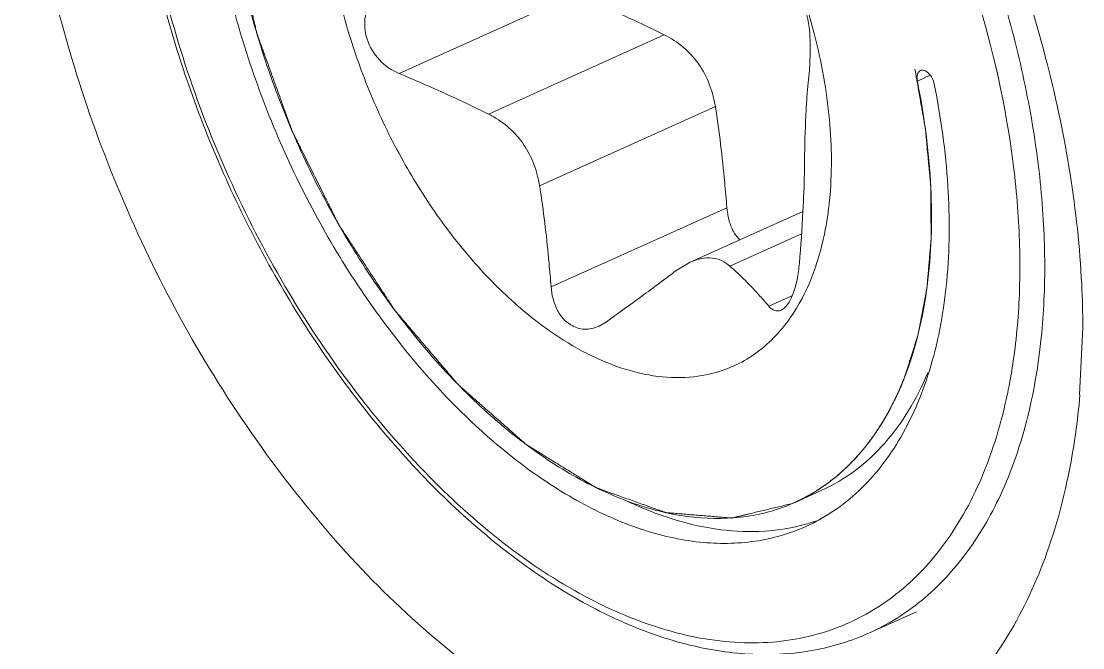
# Model space of a CAD drawing. Header units: millimetres. Extents: x 1177 to 4147, y 93 to 2194.
# Drawn here: x 2560.459 to 2564.683, y 1041.666 to 1044.159 of the extents above; entities that cross this region are included whole.
import ezdxf

# ---------------------------------------------------------------- set-up
doc = ezdxf.new("R2010")
doc.units = ezdxf.units.MM
doc.header["$LTSCALE"] = 0.1
doc.layers.get('0').update_dxf_attribs({"lineweight": 13})

# ---------------------------------------------------------------- blocks, each defined once
blk = doc.blocks.new('02')
for p, q in [((4429.0771, 1082.6265), (4430.0762, 1083.077)), ((4430.5844, 1082.8464), (4429.5853, 1082.396)), ((4432.0116, 1082.6373), (4432.0085, 1082.6519)), ((4432.0228, 1082.5833), (4432.0966, 1082.6166)), ((4430.8746, 1082.4389), (4429.8754, 1081.9884)), ((4429.9407, 1081.4135), (4430.9399, 1081.8639)), ((4431.3721, 1081.8425), (4430.7322, 1081.5541)), ((4431.3647, 1081.716), (4430.9573, 1081.5323)), ((4430.7322, 1081.5541), (4430.6471, 1081.5027)), ((4431.179, 1081.3035), (4431.3099, 1081.3625)), ((4430.2556, 1081.2153), (4430.2134, 1081.1907)), ((4432.9632, 1081.1838), (4432.9455, 1080.8003)), ((4431.476, 1080.256), (4431.3275, 1080.189)), ((4431.3138, 1080.183), (4431.3246, 1080.1877)), ((4431.3246, 1080.1877), (4431.3275, 1080.189)), ((4431.7511, 1079.4476), (4432.0174, 1079.5676))]:
    blk.add_line(p, q)
for centre, radius, start, end in [((4429.3344, 1081.8943), 0.5609, 61.44816, 63.43368), ((4424.6355, 1081.1515), 5.3064, 8.71857, 9.07468), ((4422.0961, 1082.3384), 9.2898, 355.12156, 356.94036), ((4428.0017, 1081.1815), 4.9615, 0.02594, 2.84734), ((4412.4534, 1105.9452), 30.4711, 305.74876, 306.03681), ((4431.0976, 1081.098), 1.0733, 285.67217, 290.40616)]:
    blk.add_arc(centre, radius, start, end)
for points, knots in [([(4430.8448, 1086.0633), (4431.1475, 1085.772), (4431.7047, 1085.101), (4432.3548, 1083.9543), (4432.7928, 1082.7103), (4432.9363, 1081.8485), (4432.9571, 1081.428)], [0, 0, 0, 0, 0.242419, 0.499614, 0.756996, 1, 1, 1, 1]), ([(4432.7426, 1081.3374), (4432.7496, 1081.4906), (4432.746, 1081.8062), (4432.6927, 1082.2871), (4432.5924, 1082.7804), (4432.447, 1083.277), (4432.2591, 1083.7676), (4431.959, 1084.3968), (4431.6792, 1084.84), (4431.4701, 1085.1142)], [0, 0, 0, 0, 0.113352, 0.232802, 0.35715, 0.485022, 0.614876, 0.745104, 1, 1, 1, 1]), ([(4428.1377, 1085.0273), (4428.0928, 1084.908), (4428.0233, 1084.6489), (4427.9786, 1084.2334), (4427.9893, 1083.7839), (4428.0552, 1083.3123), (4428.1745, 1082.8306), (4428.344, 1082.3514), (4428.5593, 1081.8871), (4428.8148, 1081.45), (4429.1038, 1081.0514), (4429.4188, 1080.7018), (4429.7518, 1080.4101), (4430.0944, 1080.1839), (4430.4385, 1080.0294), (4430.7757, 1079.9513), (4431.0481, 1079.9535), (4431.2493, 1079.997), (4431.3437, 1080.0318), (4431.3891, 1080.0523)], [0, 0, 0, 0, 0.055361, 0.115793, 0.180938, 0.250063, 0.322163, 0.396053, 0.470451, 0.544042, 0.615561, 0.683856, 0.747976, 0.807263, 0.861466, 0.910877, 0.956464, 0.978372, 1, 1, 1, 1]), ([(4428.2309, 1084.9272), (4428.1881, 1084.8135), (4428.1219, 1084.5668), (4428.0793, 1084.171), (4428.0896, 1083.743), (4428.1524, 1083.2938), (4428.2659, 1082.8351), (4428.4274, 1082.3786), (4428.6324, 1081.9365), (4428.8758, 1081.5202), (4429.151, 1081.1406), (4429.451, 1080.8076), (4429.7681, 1080.5298), (4430.0944, 1080.3144), (4430.4221, 1080.1673), (4430.7432, 1080.0929), (4431.0027, 1080.0949), (4431.1943, 1080.1364), (4431.2843, 1080.1695), (4431.3275, 1080.189)], [0, 0, 0, 0, 0.055361, 0.115793, 0.180938, 0.250063, 0.322163, 0.396053, 0.470451, 0.544042, 0.615561, 0.683856, 0.747976, 0.807263, 0.861466, 0.910877, 0.956464, 0.978372, 1, 1, 1, 1]), ([(4428.2166, 1084.888), (4428.2097, 1084.8588), (4428.1992, 1084.8149), (4428.1853, 1084.7563), (4428.1749, 1084.7124), (4428.1644, 1084.6685), (4428.154, 1084.6246), (4428.1436, 1084.5807), (4428.1349, 1084.5441), (4428.1279, 1084.5148), (4428.1235, 1084.4965), (4428.1205, 1084.4837), (4428.1188, 1084.4764), (4428.1175, 1084.4709), (4428.1162, 1084.4654), (4428.1152, 1084.4613), (4428.1145, 1084.4586), (4428.1142, 1084.4574), (4428.114, 1084.4565), (4428.1138, 1084.4559), (4428.1138, 1084.4551), (4428.1137, 1084.454), (4428.1137, 1084.4527), (4428.1136, 1084.4506), (4428.1134, 1084.4479), (4428.1132, 1084.4448), (4428.113, 1084.4405), (4428.1126, 1084.4331), (4428.112, 1084.4225), (4428.1113, 1084.4099), (4428.1107, 1084.3972), (4428.11, 1084.3845), (4428.1091, 1084.3676), (4428.1079, 1084.3464), (4428.1065, 1084.321), (4428.1047, 1084.2872), (4428.1024, 1084.2449), (4428.0996, 1084.1941), (4428.0969, 1084.1433), (4428.0946, 1084.101), (4428.0927, 1084.0672), (4428.0914, 1084.0418), (4428.0902, 1084.0207), (4428.0893, 1084.0037), (4428.0886, 1083.9911), (4428.088, 1083.9805), (4428.0876, 1083.972), (4428.0873, 1083.9667), (4428.087, 1083.9625), (4428.0869, 1083.9599), (4428.0868, 1083.958), (4428.0867, 1083.9569), (4428.0867, 1083.9559), (4428.0868, 1083.9545), (4428.087, 1083.9522), (4428.0873, 1083.9493), (4428.0878, 1083.9447), (4428.0883, 1083.939), (4428.089, 1083.9322), (4428.0899, 1083.923), (4428.091, 1083.9116), (4428.0923, 1083.8978), (4428.094, 1083.8795), (4428.0962, 1083.8567), (4428.0989, 1083.8292), (4428.1015, 1083.8018), (4428.1051, 1083.7652), (4428.1095, 1083.7194), (4428.1148, 1083.6645), (4428.12, 1083.6096), (4428.1253, 1083.5547), (4428.1293, 1083.5136), (4428.1319, 1083.4861), (4428.1333, 1083.4724), (4428.1346, 1083.4587), (4428.1357, 1083.4472), (4428.1366, 1083.4381), (4428.1372, 1083.4312), (4428.1378, 1083.4255), (4428.1382, 1083.4209), (4428.1385, 1083.418), (4428.1387, 1083.4158), (4428.1391, 1083.414), (4428.1395, 1083.4122), (4428.1403, 1083.4087), (4428.1415, 1083.4033), (4428.1432, 1083.3962), (4428.1454, 1083.3868), (4428.1481, 1083.3749), (4428.1525, 1083.3559), (4428.1579, 1083.3323), (4428.1645, 1083.3038), (4428.1711, 1083.2754), (4428.1776, 1083.2469), (4428.1864, 1083.209), (4428.1973, 1083.1616), (4428.2105, 1083.1048), (4428.2214, 1083.0574), (4428.2301, 1083.0195), (4428.2367, 1082.991), (4428.2433, 1082.9626), (4428.2498, 1082.9342), (4428.2553, 1082.9105), (4428.2597, 1082.8915), (4428.2624, 1082.8797), (4428.2643, 1082.8714), (4428.2654, 1082.8666), (4428.2662, 1082.8631), (4428.2669, 1082.8601), (4428.2675, 1082.8578), (4428.268, 1082.8554), (4428.2691, 1082.8524), (4428.2708, 1082.8477), (4428.2729, 1082.8418), (4428.2763, 1082.8324), (4428.2806, 1082.8206), (4428.2857, 1082.8065), (4428.2925, 1082.7876), (4428.301, 1082.764), (4428.3113, 1082.7357), (4428.3249, 1082.698), (4428.3419, 1082.6508), (4428.3624, 1082.5942), (4428.3828, 1082.5376), (4428.3999, 1082.4905), (4428.4135, 1082.4527), (4428.4237, 1082.4244), (4428.4339, 1082.3961), (4428.4425, 1082.3726), (4428.4493, 1082.3537), (4428.4544, 1082.3396), (4428.4586, 1082.3278), (4428.462, 1082.3183), (4428.4646, 1082.3113), (4428.4667, 1082.3054), (4428.4682, 1082.3012), (4428.469, 1082.2992), (4428.4694, 1082.298), (4428.47, 1082.2969), (4428.4707, 1082.2955), (4428.4718, 1082.2932), (4428.4738, 1082.2893), (4428.4766, 1082.2836), (4428.48, 1082.2769), (4428.4844, 1082.2679), (4428.4923, 1082.2521), (4428.5035, 1082.2296), (4428.5215, 1082.1935), (4428.544, 1082.1484), (4428.5709, 1082.0943), (4428.5979, 1082.0402), (4428.6249, 1081.9862), (4428.6473, 1081.9411), (4428.6653, 1081.905), (4428.6788, 1081.878), (4428.6923, 1081.8509), (4428.7035, 1081.8284), (4428.7125, 1081.8104), (4428.7181, 1081.7991), (4428.7226, 1081.7901), (4428.726, 1081.7833), (4428.7288, 1081.7777), (4428.731, 1081.7732), (4428.7324, 1081.7704), (4428.7335, 1081.7681), (4428.7346, 1081.7658), (4428.7363, 1081.7633), (4428.7384, 1081.7602), (4428.7411, 1081.7561), (4428.7444, 1081.7509), (4428.7498, 1081.7427), (4428.7566, 1081.7324), (4428.7674, 1081.7159), (4428.7809, 1081.6953), (4428.7971, 1081.6706), (4428.8133, 1081.6458), (4428.8349, 1081.6129), (4428.8619, 1081.5717), (4428.8943, 1081.5222), (4428.9267, 1081.4728), (4428.9537, 1081.4316), (4428.9753, 1081.3986), (4428.9915, 1081.3739), (4429.0077, 1081.3492), (4429.0213, 1081.3286), (4429.0321, 1081.3121), (4429.0388, 1081.3018), (4429.0442, 1081.2936), (4429.0476, 1081.2884), (4429.0503, 1081.2843), (4429.052, 1081.2817), (4429.0532, 1081.2799), (4429.0538, 1081.2788), (4429.0546, 1081.278), (4429.0555, 1081.2769), (4429.0571, 1081.2751), (4429.059, 1081.2728), (4429.062, 1081.2693), (4429.0658, 1081.2648), (4429.0704, 1081.2595), (4429.0765, 1081.2523), (4429.0841, 1081.2434), (4429.0933, 1081.2327), (4429.1024, 1081.222), (4429.1146, 1081.2077), (4429.1298, 1081.1898), (4429.1481, 1081.1684), (4429.1725, 1081.1398), (4429.203, 1081.1041), (4429.2396, 1081.0613), (4429.2762, 1081.0184), (4429.3127, 1080.9756), (4429.3432, 1080.9398), (4429.3646, 1080.9148), (4429.3768, 1080.9006), (4429.3859, 1080.8899), (4429.3935, 1080.8809), (4429.3996, 1080.8738), (4429.4034, 1080.8693), (4429.4065, 1080.8657), (4429.4088, 1080.8631), (4429.4107, 1080.8608), (4429.4122, 1080.859), (4429.4131, 1080.858), (4429.4139, 1080.857), (4429.4147, 1080.8563), (4429.4161, 1080.855), (4429.419, 1080.8525), (4429.4231, 1080.8489), (4429.428, 1080.8446), (4429.4346, 1080.8388), (4429.4428, 1080.8316), (4429.4526, 1080.823), (4429.4657, 1080.8115), (4429.4821, 1080.7971), (4429.5017, 1080.7798), (4429.5214, 1080.7625), (4429.5476, 1080.7394), (4429.5803, 1080.7106), (4429.6196, 1080.6761), (4429.6589, 1080.6415), (4429.6917, 1080.6127), (4429.7179, 1080.5896), (4429.7343, 1080.5752), (4429.7474, 1080.5637), (4429.7572, 1080.5551), (4429.767, 1080.5464), (4429.7752, 1080.5392), (4429.7818, 1080.5335), (4429.7867, 1080.5292), (4429.7916, 1080.5248), (4429.7957, 1080.5212), (4429.799, 1080.5184), (4429.801, 1080.5165), (4429.8027, 1080.5155), (4429.8044, 1080.5145), (4429.8065, 1080.5132), (4429.809, 1080.5116), (4429.8124, 1080.5095), (4429.8183, 1080.5059), (4429.8267, 1080.5007), (4429.8402, 1080.4924), (4429.8571, 1080.482), (4429.8773, 1080.4696), (4429.8976, 1080.4571), (4429.9178, 1080.4446), (4429.9448, 1080.428), (4429.9786, 1080.4073), (4430.019, 1080.3823), (4430.0528, 1080.3616), (4430.0798, 1080.345), (4430.1, 1080.3325), (4430.1202, 1080.32), (4430.1371, 1080.3096), (4430.1506, 1080.3013), (4430.1607, 1080.2951), (4430.1708, 1080.2889), (4430.1793, 1080.2837), (4430.186, 1080.2795), (4430.1902, 1080.2769), (4430.1936, 1080.2749), (4430.1957, 1080.2736), (4430.1974, 1080.2725), (4430.1987, 1080.2718), (4430.1997, 1080.2711), (4430.2006, 1080.2708), (4430.2014, 1080.2705), (4430.2024, 1080.2702), (4430.2041, 1080.2696), (4430.207, 1080.2685), (4430.2112, 1080.267), (4430.2162, 1080.2652), (4430.2229, 1080.2629), (4430.2312, 1080.2599), (4430.2413, 1080.2563), (4430.2513, 1080.2527), (4430.2646, 1080.248), (4430.2813, 1080.242), (4430.308, 1080.2325), (4430.3414, 1080.2206), (4430.3815, 1080.2063), (4430.4215, 1080.192), (4430.4549, 1080.1801), (4430.4816, 1080.1706), (4430.5017, 1080.1634), (4430.5217, 1080.1563), (4430.5384, 1080.1503), (4430.5517, 1080.1456), (4430.5617, 1080.142), (4430.5701, 1080.139), (4430.5768, 1080.1366), (4430.5818, 1080.1348), (4430.5859, 1080.1334), (4430.5893, 1080.1322), (4430.5914, 1080.1314), (4430.593, 1080.1308), (4430.5941, 1080.1304), (4430.5949, 1080.1304), (4430.5957, 1080.1303), (4430.5971, 1080.1302), (4430.599, 1080.13), (4430.6022, 1080.1298), (4430.6062, 1080.1295), (4430.6125, 1080.1289), (4430.6205, 1080.1283), (4430.63, 1080.1275), (4430.6427, 1080.1265), (4430.6585, 1080.1252), (4430.6775, 1080.1237), (4430.7029, 1080.1216), (4430.7346, 1080.119), (4430.7727, 1080.1159), (4430.8107, 1080.1128), (4430.8425, 1080.1102), (4430.8678, 1080.1082), (4430.8869, 1080.1066), (4430.9027, 1080.1053), (4430.9154, 1080.1043), (4430.9249, 1080.1035), (4430.9344, 1080.1028), (4430.944, 1080.102), (4430.9519, 1080.1013), (4430.9574, 1080.1009), (4430.9606, 1080.1006), (4430.963, 1080.1004), (4430.965, 1080.1003), (4430.9666, 1080.1002), (4430.9675, 1080.1001), (4430.9683, 1080.1), (4430.9689, 1080.0999), (4430.9695, 1080.1001), (4430.9702, 1080.1003), (4430.9711, 1080.1005), (4430.9733, 1080.101), (4430.9766, 1080.1018), (4430.981, 1080.1029), (4430.9854, 1080.1039), (4430.9912, 1080.1053), (4431.0014, 1080.1078), (4431.016, 1080.1113), (4431.0335, 1080.1155), (4431.0511, 1080.1197), (4431.0744, 1080.1254), (4431.1036, 1080.1324), (4431.1386, 1080.1408), (4431.1737, 1080.1492), (4431.2087, 1080.1577), (4431.2554, 1080.1689), (4431.2905, 1080.1773), (4431.3138, 1080.183)], [0, 0, 0, 0, 0.015625, 0.023438, 0.03125, 0.039062, 0.046875, 0.054688, 0.0625, 0.066406, 0.070312, 0.072266, 0.073242, 0.074219, 0.075195, 0.076172, 0.076416, 0.07666, 0.076782, 0.076904, 0.077026, 0.077148, 0.077393, 0.077637, 0.078125, 0.078613, 0.079102, 0.080078, 0.082031, 0.083984, 0.085938, 0.087891, 0.089844, 0.09375, 0.097656, 0.101562, 0.109375, 0.117188, 0.125, 0.132812, 0.136719, 0.140625, 0.144531, 0.146484, 0.148438, 0.150391, 0.151367, 0.152344, 0.152832, 0.15332, 0.153564, 0.153687, 0.153809, 0.154053, 0.154297, 0.154785, 0.155273, 0.15625, 0.157227, 0.158203, 0.160156, 0.162109, 0.164062, 0.167969, 0.171875, 0.175781, 0.179688, 0.1875, 0.195312, 0.203125, 0.210938, 0.21875, 0.220703, 0.222656, 0.224609, 0.226562, 0.227539, 0.228516, 0.229492, 0.22998, 0.230469, 0.230713, 0.230957, 0.231201, 0.231445, 0.232422, 0.233398, 0.234375, 0.236328, 0.238281, 0.242188, 0.246094, 0.25, 0.253906, 0.257812, 0.265625, 0.273438, 0.28125, 0.285156, 0.289062, 0.292969, 0.296875, 0.300781, 0.302734, 0.304688, 0.305664, 0.306152, 0.306641, 0.307129, 0.307373, 0.307617, 0.308105, 0.308594, 0.30957, 0.310547, 0.3125, 0.314453, 0.316406, 0.320312, 0.324219, 0.328125, 0.335938, 0.34375, 0.351562, 0.359375, 0.363281, 0.367188, 0.371094, 0.375, 0.376953, 0.378906, 0.380859, 0.381836, 0.382812, 0.383789, 0.384277, 0.384521, 0.384644, 0.384766, 0.38501, 0.385254, 0.385742, 0.386719, 0.387695, 0.388672, 0.390625, 0.394531, 0.398438, 0.40625, 0.414062, 0.421875, 0.429688, 0.4375, 0.441406, 0.445312, 0.449219, 0.453125, 0.455078, 0.457031, 0.458008, 0.458984, 0.459961, 0.460449, 0.460938, 0.461182, 0.461426, 0.461914, 0.462402, 0.462891, 0.463867, 0.464844, 0.466797, 0.46875, 0.472656, 0.476562, 0.480469, 0.484375, 0.492188, 0.5, 0.507812, 0.515625, 0.519531, 0.523438, 0.527344, 0.53125, 0.533203, 0.535156, 0.536133, 0.537109, 0.537598, 0.538086, 0.53833, 0.538452, 0.538574, 0.538818, 0.539062, 0.539551, 0.540039, 0.541016, 0.541992, 0.542969, 0.544922, 0.546875, 0.548828, 0.550781, 0.554688, 0.558594, 0.5625, 0.570312, 0.578125, 0.585938, 0.59375, 0.601562, 0.605469, 0.607422, 0.609375, 0.611328, 0.612305, 0.613281, 0.61377, 0.614258, 0.614746, 0.61499, 0.615234, 0.615356, 0.615479, 0.615723, 0.616211, 0.617188, 0.618164, 0.619141, 0.621094, 0.623047, 0.625, 0.628906, 0.632812, 0.636719, 0.640625, 0.648438, 0.65625, 0.664062, 0.671875, 0.675781, 0.679688, 0.681641, 0.683594, 0.685547, 0.6875, 0.688477, 0.689453, 0.69043, 0.691406, 0.691895, 0.692383, 0.692627, 0.692871, 0.693359, 0.693848, 0.694336, 0.695312, 0.697266, 0.699219, 0.703125, 0.707031, 0.710938, 0.714844, 0.71875, 0.726562, 0.734375, 0.742188, 0.746094, 0.75, 0.753906, 0.757812, 0.759766, 0.761719, 0.763672, 0.765625, 0.766602, 0.767578, 0.768066, 0.768555, 0.768799, 0.769043, 0.769287, 0.769409, 0.769531, 0.769775, 0.77002, 0.770508, 0.771484, 0.772461, 0.773438, 0.775391, 0.777344, 0.779297, 0.78125, 0.785156, 0.789062, 0.796875, 0.804688, 0.8125, 0.820312, 0.824219, 0.828125, 0.832031, 0.835938, 0.837891, 0.839844, 0.841797, 0.842773, 0.84375, 0.844727, 0.845215, 0.845703, 0.845947, 0.846191, 0.846313, 0.846436, 0.84668, 0.847168, 0.847656, 0.848633, 0.849609, 0.851562, 0.853516, 0.855469, 0.859375, 0.863281, 0.867188, 0.875, 0.882812, 0.890625, 0.898438, 0.902344, 0.90625, 0.910156, 0.912109, 0.914062, 0.916016, 0.917969, 0.919922, 0.920898, 0.921387, 0.921875, 0.922363, 0.922607, 0.922852, 0.922974, 0.923096, 0.923218, 0.92334, 0.923584, 0.923828, 0.924805, 0.925781, 0.926758, 0.927734, 0.929688, 0.933594, 0.9375, 0.941406, 0.945312, 0.953125, 0.960938, 0.96875, 0.976562, 0.984375, 1, 1, 1, 1]), ([(4432.7806, 1079.9643), (4432.6722, 1079.6378), (4432.4281, 1079.1731), (4431.8977, 1078.7789), (4431.2867, 1078.5664), (4430.369, 1078.6729), (4429.324, 1079.3022), (4428.3671, 1080.3162), (4427.5834, 1081.6099), (4427.0736, 1083.0454), (4426.9289, 1084.0473), (4426.9289, 1084.5302)], [0, 0, 0, 0, 0.102243, 0.148194, 0.193627, 0.291595, 0.410182, 0.549785, 0.702392, 0.856462, 1, 1, 1, 1]), ([(4431.7511, 1079.4476), (4431.6496, 1079.4018), (4431.4309, 1079.3343), (4431.0812, 1079.313), (4430.7169, 1079.369), (4430.3457, 1079.4985), (4429.9741, 1079.6974), (4429.6084, 1079.9609), (4429.2547, 1080.2836), (4428.9195, 1080.6591), (4428.6091, 1081.08), (4428.3295, 1081.5381), (4428.0861, 1082.0243), (4427.8838, 1082.5288), (4427.7266, 1083.0417), (4427.6177, 1083.553), (4427.5593, 1084.0524), (4427.5547, 1084.3806), (4427.5621, 1084.5399)], [0, 0, 0, 0, 0.044639, 0.090673, 0.139311, 0.191431, 0.247518, 0.307676, 0.371686, 0.439065, 0.509131, 0.581062, 0.653943, 0.726815, 0.798719, 0.86874, 0.936062, 1, 1, 1, 1]), ([(4427.5877, 1084.5019), (4427.5784, 1084.2989), (4427.5917, 1083.8774), (4427.6948, 1083.2379), (4427.8782, 1082.5879), (4428.1357, 1081.9491), (4428.4588, 1081.343), (4428.8366, 1080.7897), (4429.2566, 1080.3077), (4429.7052, 1079.9129), (4430.1683, 1079.6184), (4430.6316, 1079.4344), (4431.0153, 1079.3794), (4431.3016, 1079.4014), (4431.502, 1079.4482), (4431.6902, 1079.5253), (4431.8645, 1079.6321), (4432.0232, 1079.7673), (4432.2163, 1079.9886), (4432.4102, 1080.3359), (4432.5023, 1080.6469), (4432.5365, 1080.8128)], [0, 0, 0, 0, 0.068308, 0.141193, 0.217262, 0.294867, 0.372259, 0.447701, 0.519595, 0.586622, 0.647896, 0.703168, 0.753053, 0.776523, 0.799366, 0.821938, 0.844618, 0.867777, 0.891745, 0.943042, 1, 1, 1, 1]), ([(4430.0114, 1081.1112), (4429.9187, 1081.1696), (4429.7364, 1081.3083), (4429.4874, 1081.5609), (4429.2586, 1081.8588), (4429.0577, 1082.1921), (4428.8914, 1082.5498), (4428.7651, 1082.9199), (4428.6831, 1083.2902), (4428.6589, 1083.5372), (4428.6557, 1083.6575)], [0, 0, 0, 0, 0.110034, 0.22921, 0.355601, 0.486688, 0.619604, 0.751354, 0.879025, 1, 1, 1, 1]), ([(4431.2703, 1083.2927), (4431.2883, 1083.2583), (4431.3235, 1083.1813), (4431.3603, 1083.081), (4431.3854, 1082.9967), (4431.3994, 1082.9396), (4431.4083, 1082.8913), (4431.4115, 1082.8622), (4431.412, 1082.8496)], [0, 0, 0, 0, 0.24868, 0.542241, 0.684825, 0.812614, 0.918986, 1, 1, 1, 1]), ([(4431.2917, 1083.2944), (4431.3062, 1083.2582), (4431.3615, 1083.1138), (4431.4077, 1082.966), (4431.4365, 1082.854)], [0, 0, 0, 0, 0.252281, 1, 1, 1, 1]), ([(4432.6015, 1081.346), (4432.6082, 1081.4917), (4432.6051, 1081.7917), (4432.5385, 1082.4119), (4432.4238, 1082.8783), (4432.3227, 1083.186)], [0, 0, 0, 0, 0.234008, 0.480381, 1, 1, 1, 1]), ([(4429.0771, 1082.6265), (4429.0353, 1082.644), (4428.9576, 1082.6973), (4428.897, 1082.7984), (4428.8794, 1082.888), (4428.8824, 1082.9545), (4428.901, 1083.0165), (4428.9227, 1083.0531), (4428.9354, 1083.0696)], [0, 0, 0, 0, 0.254402, 0.51259, 0.63974, 0.763223, 0.88302, 1, 1, 1, 1]), ([(4430.5844, 1082.8464), (4430.5432, 1082.867), (4430.3758, 1082.9482), (4430.2053, 1083.0229), (4430.0762, 1083.077)], [0, 0, 0, 0, 0.24761, 1, 1, 1, 1]), ([(4430.8746, 1082.4389), (4430.8676, 1082.4825), (4430.8452, 1082.5683), (4430.783, 1082.6848), (4430.6947, 1082.7805), (4430.6223, 1082.8274), (4430.5844, 1082.8464)], [0, 0, 0, 0, 0.255536, 0.507355, 0.755305, 1, 1, 1, 1]), ([(4431.412, 1082.8496), (4431.4129, 1082.8271), (4431.415, 1082.7337), (4431.4104, 1082.64), (4431.4019, 1082.5695)], [0, 0, 0, 0, 0.240212, 1, 1, 1, 1]), ([(4431.4365, 1082.854), (4431.4779, 1082.6933), (4431.5352, 1082.379), (4431.5388, 1082.0586), (4431.5238, 1081.9071)], [0, 0, 0, 0, 0.521583, 1, 1, 1, 1]), ([(4429.5853, 1082.396), (4429.5441, 1082.4166), (4429.3767, 1082.4978), (4429.2062, 1082.5725), (4429.0771, 1082.6265)], [0, 0, 0, 0, 0.24762, 1, 1, 1, 1]), ([(4431.9506, 1080.9006), (4431.9554, 1080.9156), (4431.9649, 1080.9457), (4431.9767, 1080.9832), (4431.9862, 1081.0133), (4431.9934, 1081.0358), (4432.0005, 1081.0583), (4432.0076, 1081.0809), (4432.0136, 1081.0996), (4432.0177, 1081.1128), (4432.0201, 1081.1203), (4432.0219, 1081.1259), (4432.0237, 1081.1315), (4432.025, 1081.1358), (4432.0259, 1081.1386), (4432.0263, 1081.1398), (4432.0266, 1081.1407), (4432.0268, 1081.1417), (4432.0271, 1081.1435), (4432.0276, 1081.1461), (4432.0284, 1081.1502), (4432.0294, 1081.1554), (4432.031, 1081.1636), (4432.0329, 1081.1739), (4432.0353, 1081.1863), (4432.0385, 1081.2028), (4432.044, 1081.2317), (4432.0519, 1081.2729), (4432.0597, 1081.3141), (4432.0653, 1081.343), (4432.0684, 1081.3595), (4432.0708, 1081.3719), (4432.0727, 1081.3822), (4432.0743, 1081.3904), (4432.0753, 1081.3956), (4432.0761, 1081.3997), (4432.0766, 1081.4023), (4432.0769, 1081.4041), (4432.0771, 1081.4051), (4432.0772, 1081.4063), (4432.0773, 1081.4077), (4432.0776, 1081.411), (4432.078, 1081.416), (4432.0786, 1081.4226), (4432.0792, 1081.4293), (4432.0799, 1081.4382), (4432.0812, 1081.4537), (4432.0831, 1081.4759), (4432.0854, 1081.5025), (4432.0876, 1081.5292), (4432.0899, 1081.5558), (4432.0922, 1081.5824), (4432.0944, 1081.6091), (4432.0963, 1081.6313), (4432.0978, 1081.649), (4432.0988, 1081.6601), (4432.0995, 1081.669), (4432.1001, 1081.6756), (4432.1006, 1081.6812), (4432.1009, 1081.6851), (4432.1011, 1081.6873), (4432.1013, 1081.6889), (4432.1012, 1081.6907), (4432.1012, 1081.6931), (4432.1012, 1081.6972), (4432.1011, 1081.703), (4432.1011, 1081.7101), (4432.101, 1081.7195), (4432.1009, 1081.7312), (4432.1007, 1081.75), (4432.1005, 1081.7735), (4432.1003, 1081.8016), (4432.1001, 1081.8298), (4432.0999, 1081.858), (4432.0996, 1081.8861), (4432.0994, 1081.9143), (4432.0992, 1081.9378), (4432.0991, 1081.9542), (4432.099, 1081.9636), (4432.0989, 1081.9706), (4432.0989, 1081.9777), (4432.0988, 1081.983), (4432.0988, 1081.9865), (4432.0988, 1081.9879), (4432.0988, 1081.9891), (4432.0987, 1081.9903), (4432.0985, 1081.9926), (4432.0982, 1081.9957), (4432.0977, 1082.0007), (4432.0971, 1082.007), (4432.0962, 1082.0171), (4432.095, 1082.0297), (4432.0936, 1082.0448), (4432.0917, 1082.065), (4432.0893, 1082.0902), (4432.0865, 1082.1204), (4432.0827, 1082.1607), (4432.0789, 1082.201), (4432.0756, 1082.2363), (4432.0737, 1082.2564), (4432.0723, 1082.2716), (4432.0711, 1082.2842), (4432.0702, 1082.2942), (4432.0696, 1082.3005), (4432.0691, 1082.3056), (4432.0688, 1082.3087), (4432.0686, 1082.3112), (4432.0682, 1082.3138), (4432.0674, 1082.3182), (4432.0663, 1082.3246), (4432.0645, 1082.3348), (4432.0623, 1082.3475), (4432.0587, 1082.3678), (4432.0543, 1082.3932), (4432.0489, 1082.4238), (4432.0418, 1082.4644), (4432.033, 1082.5153), (4432.0223, 1082.5763), (4432.0152, 1082.617), (4432.0116, 1082.6373)], [0, 0, 0, 0, 0.03125, 0.0625, 0.078125, 0.09375, 0.109375, 0.125, 0.140625, 0.148438, 0.152344, 0.15625, 0.160156, 0.164062, 0.165039, 0.166016, 0.166504, 0.166992, 0.167969, 0.169922, 0.171875, 0.175781, 0.179688, 0.1875, 0.195312, 0.203125, 0.21875, 0.25, 0.28125, 0.296875, 0.304688, 0.3125, 0.320312, 0.324219, 0.328125, 0.330078, 0.332031, 0.333008, 0.333496, 0.333984, 0.334961, 0.335938, 0.339844, 0.34375, 0.347656, 0.351562, 0.359375, 0.375, 0.390625, 0.40625, 0.421875, 0.4375, 0.453125, 0.46875, 0.476562, 0.484375, 0.488281, 0.492188, 0.496094, 0.498047, 0.499023, 0.5, 0.500977, 0.501953, 0.503906, 0.507812, 0.511719, 0.515625, 0.523438, 0.53125, 0.546875, 0.5625, 0.578125, 0.59375, 0.609375, 0.625, 0.640625, 0.648438, 0.652344, 0.65625, 0.660156, 0.664062, 0.665039, 0.666016, 0.666504, 0.666992, 0.667969, 0.669922, 0.671875, 0.675781, 0.679688, 0.6875, 0.695312, 0.703125, 0.71875, 0.734375, 0.75, 0.78125, 0.796875, 0.804688, 0.8125, 0.820312, 0.824219, 0.828125, 0.830078, 0.832031, 0.833008, 0.833984, 0.835938, 0.839844, 0.84375, 0.851562, 0.859375, 0.875, 0.890625, 0.90625, 0.9375, 0.96875, 1, 1, 1, 1]), ([(4432.0228, 1082.5833), (4432.0215, 1082.59), (4432.0201, 1082.6028), (4432.0222, 1082.6206), (4432.0286, 1082.635), (4432.0362, 1082.6414), (4432.0402, 1082.6432)], [0, 0, 0, 0, 0.30549, 0.574243, 0.801515, 1, 1, 1, 1]), ([(4432.0402, 1082.6432), (4432.0435, 1082.6447), (4432.0511, 1082.6462), (4432.0631, 1082.644), (4432.0753, 1082.6378), (4432.0918, 1082.6242), (4432.1086, 1082.6005), (4432.1169, 1082.578), (4432.1192, 1082.5663)], [0, 0, 0, 0, 0.087774, 0.184556, 0.295516, 0.421444, 0.705504, 1, 1, 1, 1]), ([(4431.4019, 1082.5695), (4431.3987, 1082.5428), (4431.3938, 1082.4814), (4431.386, 1082.3357), (4431.3826, 1082.2167), (4431.3819, 1082.1323)], [0, 0, 0, 0, 0.184541, 0.421431, 1, 1, 1, 1]), ([(4431.7577, 1080.5443), (4431.9425, 1080.7946), (4432.0667, 1081.2022), (4432.1056, 1081.6968), (4432.1021, 1082.0871), (4432.0628, 1082.3843), (4432.0228, 1082.5833)], [0, 0, 0, 0, 0.444136, 0.573894, 0.710298, 1, 1, 1, 1]), ([(4431.9293, 1080.5605), (4432.0026, 1080.687), (4432.1203, 1080.9772), (4432.2058, 1081.4623), (4432.2089, 1082.0029), (4432.1575, 1082.3756), (4432.1192, 1082.5663)], [0, 0, 0, 0, 0.213474, 0.452341, 0.715829, 1, 1, 1, 1]), ([(4430.9399, 1081.8639), (4430.9362, 1081.9119), (4430.9201, 1082.1041), (4430.8974, 1082.2958), (4430.8746, 1082.4389)], [0, 0, 0, 0, 0.249228, 1, 1, 1, 1]), ([(4429.8754, 1081.9884), (4429.8687, 1082.0305), (4429.8475, 1082.113), (4429.7893, 1082.2259), (4429.7065, 1082.3201), (4429.6384, 1082.3675), (4429.6025, 1082.387)], [0, 0, 0, 0, 0.25531, 0.507099, 0.75511, 1, 1, 1, 1]), ([(4431.3819, 1082.1323), (4431.3817, 1082.1082), (4431.3802, 1082.0116), (4431.3765, 1081.915), (4431.3727, 1081.8425)], [0, 0, 0, 0, 0.249723, 1, 1, 1, 1]), ([(4429.9407, 1081.4135), (4429.9372, 1081.4587), (4429.9221, 1081.64), (4429.9013, 1081.8209), (4429.8805, 1081.9558)], [0, 0, 0, 0, 0.249284, 1, 1, 1, 1]), ([(4431.5238, 1081.9071), (4431.5174, 1081.8423), (4431.4831, 1081.6089), (4431.3988, 1081.3785), (4431.3006, 1081.2382)], [0, 0, 0, 0, 0.275436, 1, 1, 1, 1]), ([(4431.0137, 1081.6791), (4430.9915, 1081.7024), (4430.9563, 1081.7621), (4430.9425, 1081.8289), (4430.9399, 1081.8639)], [0, 0, 0, 0, 0.478435, 1, 1, 1, 1]), ([(4430.9573, 1081.5323), (4430.9433, 1081.5448), (4430.9116, 1081.5661), (4430.855, 1081.5813), (4430.7931, 1081.5772), (4430.7526, 1081.5633), (4430.7322, 1081.5541)], [0, 0, 0, 0, 0.235217, 0.469118, 0.719649, 1, 1, 1, 1]), ([(4431.179, 1081.3035), (4431.1624, 1081.3232), (4431.0927, 1081.4034), (4431.0177, 1081.4791), (4430.9573, 1081.5323)], [0, 0, 0, 0, 0.242434, 1, 1, 1, 1]), ([(4431.3523, 1081.5484), (4431.3497, 1081.5176), (4431.3418, 1081.4589), (4431.3234, 1081.3898), (4431.303, 1081.3428), (4431.283, 1081.3091), (4431.263, 1081.2885), (4431.248, 1081.2818)], [0, 0, 0, 0, 0.314156, 0.599937, 0.724237, 0.832687, 1, 1, 1, 1]), ([(4430.6471, 1081.5027), (4430.6254, 1081.4864), (4430.5367, 1081.4199), (4430.4474, 1081.3543), (4430.3798, 1081.3051)], [0, 0, 0, 0, 0.244989, 1, 1, 1, 1]), ([(4430.0509, 1081.1988), (4430.0349, 1081.2088), (4430.005, 1081.2352), (4429.9717, 1081.2866), (4429.9495, 1081.3474), (4429.9424, 1081.3911), (4429.9407, 1081.4135)], [0, 0, 0, 0, 0.227114, 0.470657, 0.729658, 1, 1, 1, 1]), ([(4431.248, 1081.2818), (4431.2423, 1081.2792), (4431.2301, 1081.2759), (4431.2112, 1081.2785), (4431.1936, 1081.2882), (4431.1837, 1081.2979), (4431.179, 1081.3035)], [0, 0, 0, 0, 0.240732, 0.471716, 0.719157, 1, 1, 1, 1]), ([(4432.5365, 1080.8128), (4432.5453, 1080.8553), (4432.5777, 1081.0315), (4432.5952, 1081.2103), (4432.6015, 1081.346)], [0, 0, 0, 0, 0.241687, 1, 1, 1, 1]), ([(4432.7195, 1081.0583), (4432.7223, 1081.0811), (4432.7326, 1081.1739), (4432.7394, 1081.2671), (4432.7426, 1081.3374)], [0, 0, 0, 0, 0.246114, 1, 1, 1, 1]), ([(4431.3006, 1081.2382), (4431.2722, 1081.1977), (4431.2106, 1081.1226), (4431.1014, 1081.0293), (4430.9794, 1080.9595), (4430.8912, 1080.9297), (4430.8462, 1080.919)], [0, 0, 0, 0, 0.261017, 0.511161, 0.755565, 1, 1, 1, 1]), ([(4430.2134, 1081.1907), (4430.2002, 1081.1847), (4430.173, 1081.1756), (4430.1304, 1081.1718), (4430.0885, 1081.1791), (4430.0628, 1081.1912), (4430.0509, 1081.1988)], [0, 0, 0, 0, 0.256197, 0.503837, 0.749406, 1, 1, 1, 1]), ([(4430.8462, 1080.919), (4430.7828, 1080.904), (4430.6472, 1080.8903), (4430.4372, 1080.9181), (4430.2207, 1080.992), (4430.0811, 1081.0674), (4430.0114, 1081.1112)], [0, 0, 0, 0, 0.222579, 0.460237, 0.718545, 1, 1, 1, 1]), ([(4431.9958, 1079.5918), (4432.0446, 1079.6281), (4432.1388, 1079.7087), (4432.3111, 1079.8989), (4432.4918, 1080.1907), (4432.6436, 1080.6016), (4432.7005, 1080.901), (4432.7195, 1081.0583)], [0, 0, 0, 0, 0.108793, 0.220791, 0.457767, 0.716737, 1, 1, 1, 1]), ([(4431.7608, 1080.5486), (4431.7651, 1080.5547), (4431.7715, 1080.564), (4431.7791, 1080.5748), (4431.7834, 1080.5809), (4431.7866, 1080.5856), (4431.7898, 1080.5902), (4431.7922, 1080.5936), (4431.7939, 1080.5959), (4431.7945, 1080.5969), (4431.7951, 1080.5977), (4431.7956, 1080.5985), (4431.7966, 1080.6001), (4431.798, 1080.6024), (4431.8003, 1080.606), (4431.8031, 1080.6105), (4431.8077, 1080.6176), (4431.8133, 1080.6266), (4431.819, 1080.6356), (4431.8236, 1080.6428), (4431.8264, 1080.6473), (4431.8287, 1080.6509), (4431.8301, 1080.6531), (4431.8312, 1080.6549), (4431.8322, 1080.6566), (4431.8339, 1080.6596), (4431.8363, 1080.6638), (4431.8402, 1080.6706), (4431.845, 1080.679), (4431.8498, 1080.6875), (4431.8537, 1080.6942), (4431.8561, 1080.6985), (4431.858, 1080.7018), (4431.8594, 1080.7044), (4431.8606, 1080.7065), (4431.8616, 1080.7082), (4431.8623, 1080.7094), (4431.8631, 1080.7109), (4431.8641, 1080.7129), (4431.8654, 1080.7153), (4431.8669, 1080.7183), (4431.8689, 1080.7222), (4431.8714, 1080.7271), (4431.8754, 1080.7349), (4431.8805, 1080.7447), (4431.8855, 1080.7545), (4431.8895, 1080.7623), (4431.892, 1080.7672), (4431.8938, 1080.7707), (4431.8948, 1080.7726), (4431.8956, 1080.7744), (4431.8967, 1080.7767), (4431.8984, 1080.7804), (4431.9005, 1080.785), (4431.9039, 1080.7923), (4431.9081, 1080.8014), (4431.9124, 1080.8106), (4431.9158, 1080.8179), (4431.9179, 1080.8225), (4431.9196, 1080.8262), (4431.9206, 1080.8285), (4431.9214, 1080.8301), (4431.9218, 1080.831), (4431.9223, 1080.8321), (4431.9228, 1080.8335), (4431.9237, 1080.8357), (4431.9249, 1080.8384), (4431.9267, 1080.8428), (4431.9289, 1080.8482), (4431.9316, 1080.8548), (4431.9352, 1080.8635), (4431.9416, 1080.8788), (4431.947, 1080.8919), (4431.9506, 1080.9006)], [0, 0, 0, 0, 0.0625, 0.09375, 0.109375, 0.125, 0.140625, 0.15625, 0.160156, 0.164062, 0.166016, 0.167969, 0.171875, 0.179688, 0.1875, 0.203125, 0.21875, 0.25, 0.28125, 0.296875, 0.3125, 0.320312, 0.328125, 0.332031, 0.335938, 0.34375, 0.359375, 0.375, 0.40625, 0.4375, 0.453125, 0.46875, 0.476562, 0.484375, 0.492188, 0.496094, 0.5, 0.503906, 0.507812, 0.515625, 0.523438, 0.53125, 0.546875, 0.5625, 0.59375, 0.625, 0.640625, 0.65625, 0.664062, 0.667969, 0.671875, 0.679688, 0.6875, 0.703125, 0.71875, 0.75, 0.78125, 0.796875, 0.8125, 0.820312, 0.828125, 0.832031, 0.833984, 0.835938, 0.839844, 0.84375, 0.851562, 0.859375, 0.875, 0.890625, 0.90625, 0.9375, 1, 1, 1, 1]), ([(4432.082, 1080.9252), (4432.051, 1080.8511), (4431.9808, 1080.7114), (4431.8888, 1080.5845), (4431.839, 1080.5279)], [0, 0, 0, 0, 0.515789, 1, 1, 1, 1]), ([(4432.9469, 1080.7994), (4432.9406, 1080.7252), (4432.9087, 1080.4428), (4432.8466, 1080.1634), (4432.7806, 1079.9643)], [0, 0, 0, 0, 0.261864, 1, 1, 1, 1]), ([(4431.3275, 1080.189), (4431.4111, 1080.2267), (4431.572, 1080.3279), (4431.7007, 1080.4672), (4431.7577, 1080.5443)], [0, 0, 0, 0, 0.488719, 1, 1, 1, 1]), ([(4431.3891, 1080.0523), (4431.4439, 1080.0769), (4431.5505, 1080.1364), (4431.6951, 1080.2526), (4431.8236, 1080.3948), (4431.896, 1080.5031), (4431.9293, 1080.5605)], [0, 0, 0, 0, 0.239372, 0.483227, 0.735648, 1, 1, 1, 1]), ([(4431.4489, 1080.254), (4431.4559, 1080.2587), (4431.4664, 1080.2658), (4431.4804, 1080.2752), (4431.4892, 1080.2811), (4431.4962, 1080.2858), (4431.5005, 1080.2887), (4431.5036, 1080.2908), (4431.5053, 1080.292), (4431.507, 1080.2933), (4431.5091, 1080.2949), (4431.5142, 1080.2988), (4431.5217, 1080.3046), (4431.5318, 1080.3124), (4431.5403, 1080.3189), (4431.547, 1080.3241), (4431.5512, 1080.3273), (4431.5546, 1080.3299), (4431.5567, 1080.3315), (4431.5581, 1080.3327), (4431.559, 1080.3333), (4431.5599, 1080.3341), (4431.561, 1080.3351), (4431.5636, 1080.3374), (4431.5676, 1080.3409), (4431.5729, 1080.3456), (4431.5781, 1080.3502), (4431.5852, 1080.3564), (4431.5922, 1080.3626), (4431.5993, 1080.3688), (4431.6045, 1080.3735), (4431.6089, 1080.3774), (4431.612, 1080.3801), (4431.6138, 1080.3816), (4431.6151, 1080.3828), (4431.6162, 1080.3839), (4431.6178, 1080.3855), (4431.6205, 1080.3882), (4431.6243, 1080.392), (4431.6289, 1080.3967), (4431.6351, 1080.4029), (4431.6428, 1080.4106), (4431.6505, 1080.4183), (4431.6567, 1080.4245), (4431.6605, 1080.4283), (4431.6632, 1080.431), (4431.6647, 1080.4326), (4431.6662, 1080.4343), (4431.668, 1080.4363), (4431.6724, 1080.4413), (4431.679, 1080.4488), (4431.6878, 1080.4587), (4431.6952, 1080.467), (4431.7011, 1080.4737), (4431.7047, 1080.4778), (4431.7077, 1080.4811), (4431.7095, 1080.4832), (4431.7108, 1080.4846), (4431.7115, 1080.4855), (4431.7123, 1080.4865), (4431.7133, 1080.4878), (4431.7156, 1080.4907), (4431.7191, 1080.4952), (4431.7237, 1080.5011), (4431.7283, 1080.507), (4431.7345, 1080.5149), (4431.7453, 1080.5288), (4431.7546, 1080.5407), (4431.7608, 1080.5486)], [0, 0, 0, 0, 0.0625, 0.09375, 0.125, 0.140625, 0.15625, 0.164062, 0.167969, 0.171875, 0.179688, 0.1875, 0.21875, 0.25, 0.28125, 0.296875, 0.3125, 0.320312, 0.328125, 0.332031, 0.333984, 0.335938, 0.339844, 0.34375, 0.359375, 0.375, 0.390625, 0.40625, 0.4375, 0.453125, 0.46875, 0.484375, 0.492188, 0.496094, 0.5, 0.503906, 0.507812, 0.515625, 0.53125, 0.546875, 0.5625, 0.59375, 0.625, 0.640625, 0.65625, 0.664062, 0.667969, 0.671875, 0.679688, 0.6875, 0.71875, 0.75, 0.78125, 0.796875, 0.8125, 0.820312, 0.828125, 0.832031, 0.833984, 0.835938, 0.839844, 0.84375, 0.859375, 0.875, 0.890625, 0.90625, 0.9375, 1, 1, 1, 1]), ([(4431.839, 1080.5279), (4431.788, 1080.4699), (4431.6763, 1080.3651), (4431.5443, 1080.2867), (4431.476, 1080.256)], [0, 0, 0, 0, 0.507742, 1, 1, 1, 1]), ([(4431.3275, 1080.189), (4431.3296, 1080.1899), (4431.3327, 1080.1914), (4431.3368, 1080.1933), (4431.3394, 1080.1945), (4431.3415, 1080.1954), (4431.3428, 1080.196), (4431.3436, 1080.1964), (4431.3442, 1080.1967), (4431.3449, 1080.1971), (4431.3457, 1080.1975), (4431.3471, 1080.1981), (4431.3488, 1080.199), (4431.3515, 1080.2003), (4431.355, 1080.202), (4431.3591, 1080.204), (4431.3632, 1080.2059), (4431.3672, 1080.208), (4431.3726, 1080.2108), (4431.378, 1080.2136), (4431.3834, 1080.2164), (4431.3875, 1080.2184), (4431.3915, 1080.2207), (4431.3955, 1080.2228), (4431.3995, 1080.225), (4431.4028, 1080.2269), (4431.4055, 1080.2283), (4431.4071, 1080.2292), (4431.4083, 1080.2299), (4431.409, 1080.2302), (4431.4094, 1080.2305), (4431.4101, 1080.2309), (4431.411, 1080.2314), (4431.4123, 1080.2322), (4431.4143, 1080.2333), (4431.4167, 1080.2347), (4431.4192, 1080.2361), (4431.4212, 1080.2373), (4431.4224, 1080.238), (4431.4234, 1080.2386), (4431.424, 1080.2389), (4431.4245, 1080.2392), (4431.4247, 1080.2393), (4431.4251, 1080.2396), (4431.4256, 1080.2399), (4431.4267, 1080.2406), (4431.4284, 1080.2416), (4431.4307, 1080.243), (4431.433, 1080.2444), (4431.436, 1080.2462), (4431.4414, 1080.2494), (4431.4459, 1080.2522), (4431.4489, 1080.254)], [0, 0, 0, 0, 0.0625, 0.09375, 0.125, 0.140625, 0.15625, 0.164062, 0.167969, 0.171875, 0.179688, 0.1875, 0.203125, 0.21875, 0.25, 0.28125, 0.3125, 0.34375, 0.375, 0.4375, 0.46875, 0.5, 0.53125, 0.5625, 0.59375, 0.625, 0.640625, 0.65625, 0.664062, 0.667969, 0.671875, 0.679688, 0.6875, 0.703125, 0.71875, 0.75, 0.78125, 0.796875, 0.8125, 0.820312, 0.828125, 0.832031, 0.833984, 0.835938, 0.839844, 0.84375, 0.859375, 0.875, 0.890625, 0.90625, 0.9375, 1, 1, 1, 1]), ([(4430.3799, 1080.1928), (4430.4659, 1080.1523), (4430.6373, 1080.0849), (4430.8985, 1080.0267), (4431.1501, 1080.0167), (4431.3114, 1080.0433), (4431.3875, 1080.0647)], [0, 0, 0, 0, 0.275058, 0.531067, 0.7711, 1, 1, 1, 1]), ([(4431.7511, 1079.4476), (4431.7726, 1079.4573), (4431.8579, 1079.4986), (4431.9387, 1079.5493), (4431.9958, 1079.5918)], [0, 0, 0, 0, 0.248958, 1, 1, 1, 1])]:
    blk.add_open_spline(points, degree=3, knots=knots)

msp = doc.modelspace()

# ---------------------------------------------------------------- block references
at = {"xscale": 0.7, "yscale": 0.7, "zscale": 0.7}
msp.add_blockref('02', (-538.3909, 286.1124), dxfattribs=at)

doc.saveas('drawing.dxf')
